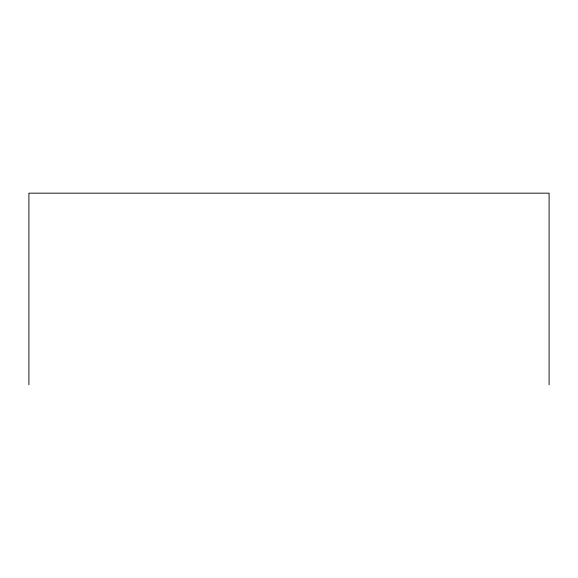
<?xml version="1.0" encoding="UTF-8"?>
<svg xmlns="http://www.w3.org/2000/svg" width="578" height="578" viewBox="0 0 578 578"><rect width="100%" height="100%" fill="white"/><g stroke="black" fill="none" stroke-linecap="round" stroke-linejoin="round"><path stroke-width="0.87" d="M549.1 384.832L549.1 193.168L28.9 193.168L28.9 384.832"/></g></svg>
